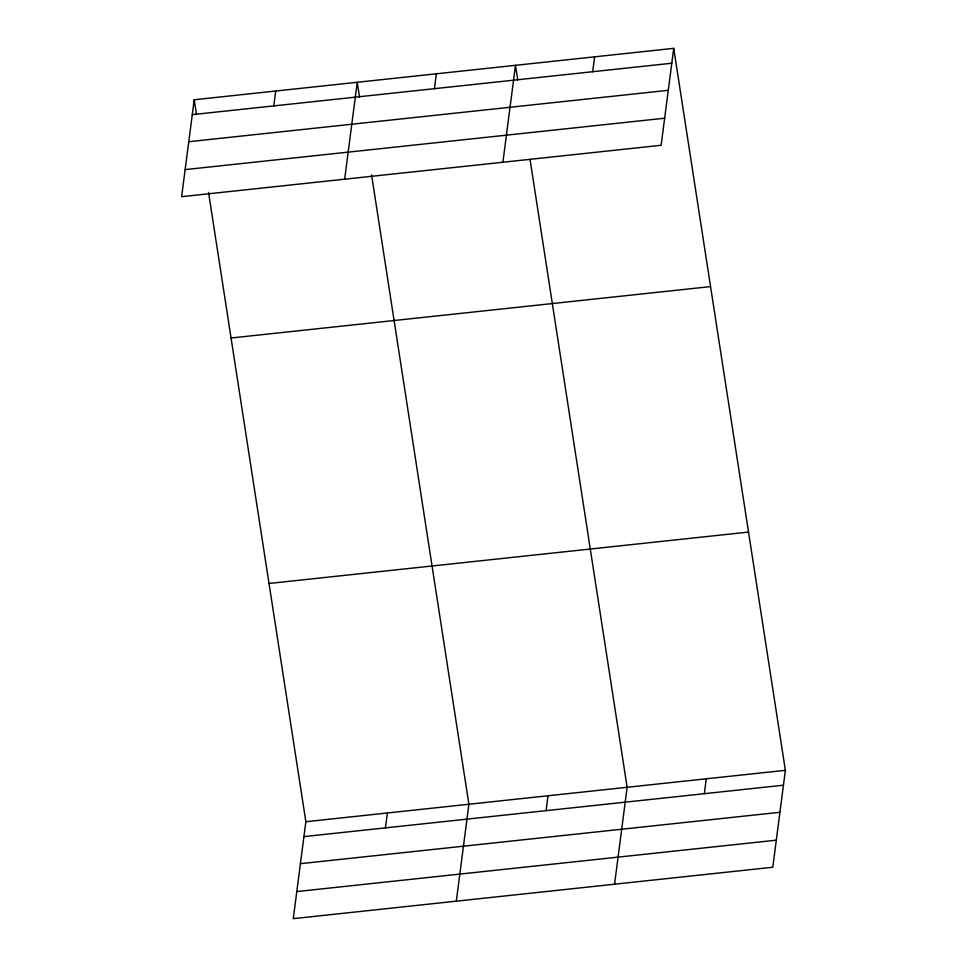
<?xml version="1.0" encoding="UTF-8"?>
<svg xmlns="http://www.w3.org/2000/svg" width="967" height="967" viewBox="0 0 967 967"><rect width="100%" height="100%" fill="white"/><g stroke="black" fill="none" stroke-linecap="round" stroke-linejoin="round"><path stroke-width="1.45" d="M194.21 99.758L181.627 196.676L661.138 145.28L673.721 48.35L194.21 99.758L196.482 114.457M273.794 105.899L275.728 91.019M344.663 179.209L357.246 82.28L359.519 96.978M208.546 192.409L305.862 821.72L293.279 918.65L772.79 867.242L785.373 770.324L673.721 48.35M434.437 88.674L436.371 73.794M385.446 827.873L387.38 812.981M502.9 162.238L515.484 65.309L517.756 80.019M456.303 901.171L468.898 804.242L371.582 174.93M592.674 71.715L594.608 56.835M546.089 810.648L548.011 795.768M614.553 884.213L627.136 787.283L530.037 159.434M704.327 793.689L706.261 778.798M192.276 114.638L671.799 63.23M188.758 141.714L668.282 90.306M185.144 169.612L664.655 118.204M231.053 338.003L710.576 286.595M269.019 583.476L748.531 532.068M305.862 821.72L785.373 770.324M303.928 836.612L783.439 785.204M300.411 863.676L779.922 812.28M296.784 891.574L776.308 840.178"/></g></svg>
